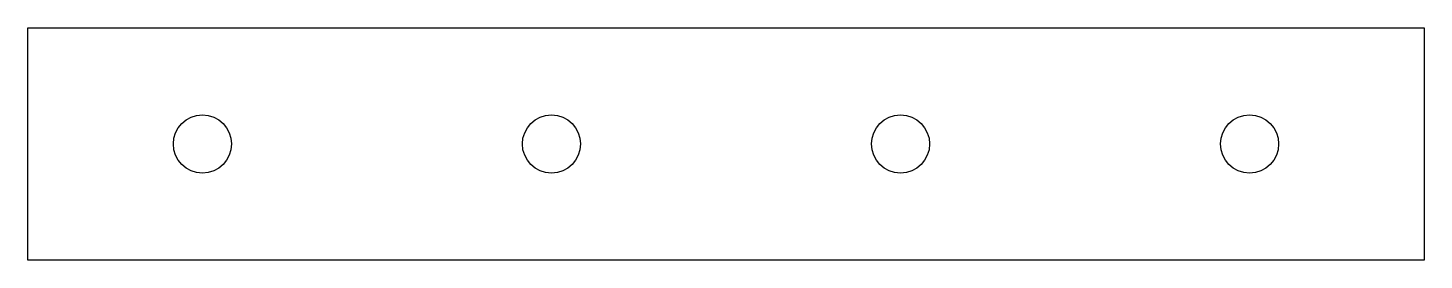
# Model space of a CAD drawing. Header units: millimetres. Extents: x -60 to 60, y -75 to -55.
import ezdxf

# ---------------------------------------------------------------- set-up
doc = ezdxf.new("R2010")
doc.units = ezdxf.units.MM
doc.layers.get('0').update_dxf_attribs({"linetype": 'CONTINUOUS'})

msp = doc.modelspace()

# ---------------------------------------------------------------- linework, layer by layer
msp.add_lwpolyline([(60, -55), (60, -75), (-60, -75), (-60, -55)], close=True)
for centre in [(-45, -65), (-15, -65), (15, -65), (45, -65)]:
    msp.add_circle(centre, 2.5)

doc.saveas('drawing.dxf')
